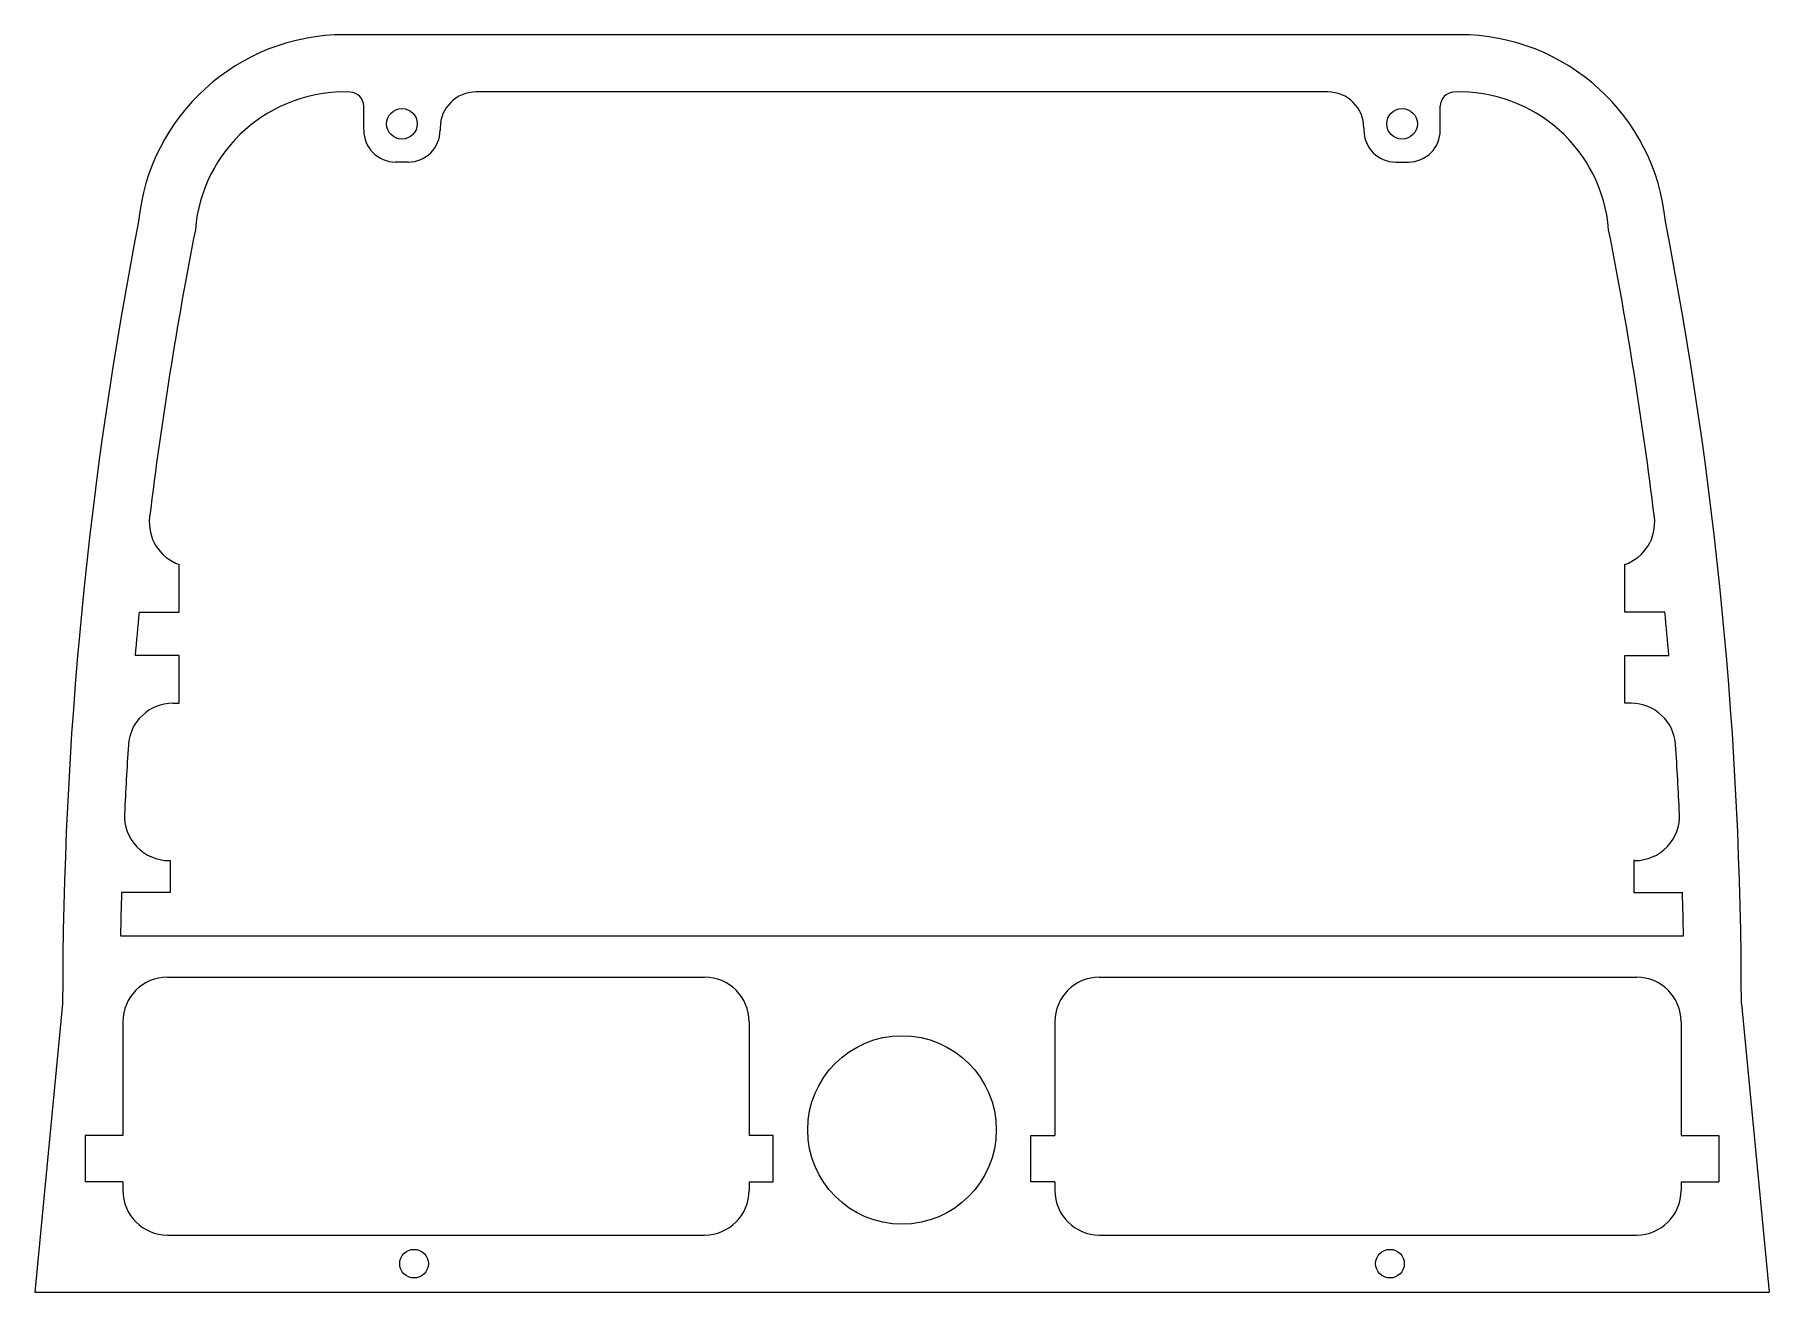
# Model space of a CAD drawing. Header units: inches. Extents: x -1.36 to 1.36, y -0.88 to 1.1.
import ezdxf

# ---------------------------------------------------------------- set-up
doc = ezdxf.new("R2010")
doc.units = ezdxf.units.IN
doc.header["$MEASUREMENT"] = 0

msp = doc.modelspace()

# ---------------------------------------------------------------- linework, layer by layer
at = {"color": 7, "linetype": 'Continuous', "lineweight": 15}
for p, q in [((0.875, 1.1), (-0.875, 1.1)), ((0.6686, 1.01), (-0.6686, 1.01)), ((-0.845, 0.95), (-0.845, 0.9878)), ((0.845, 0.95), (0.845, 0.9878)), ((-0.725, 0.9536), (-0.725, 0.95)), ((0.725, 0.9536), (0.725, 0.95)), ((-0.775, 0.9), (-0.795, 0.9)), ((0.775, 0.9), (0.795, 0.9)), ((-1.1349, 0.193), (-1.1349, 0.268)), ((1.1349, 0.193), (1.1349, 0.268)), ((-1.1975, 0.193), (-1.1349, 0.193)), ((1.1975, 0.193), (1.1349, 0.193)), ((-1.1349, 0.125), (-1.2038, 0.125)), ((-1.1349, 0.05), (-1.1349, 0.125)), ((1.1349, 0.05), (1.1349, 0.125)), ((1.1349, 0.125), (1.2038, 0.125)), ((-1.1446, 0.05), (-1.1349, 0.05)), ((1.1446, 0.05), (1.1349, 0.05)), ((-1.1506, -0.197), (-1.1486, -0.197)), ((-1.1486, -0.197), (-1.1486, -0.247)), ((1.1486, -0.197), (1.1486, -0.247)), ((1.1506, -0.197), (1.1486, -0.197)), ((-1.1486, -0.247), (-1.2252, -0.247)), ((1.1486, -0.247), (1.2252, -0.247)), ((-1.2267, -0.315), (1.2267, -0.315)), ((-1.1531, -0.38), (-0.31, -0.38)), ((0.31, -0.38), (1.1531, -0.38)), ((-1.3176, -0.4222), (-1.3615, -0.875)), ((1.3176, -0.4222), (1.3615, -0.875)), ((-1.2231, -0.45), (-1.2231, -0.6288)), ((-0.24, -0.45), (-0.24, -0.6288)), ((0.24, -0.45), (0.24, -0.6288)), ((1.2231, -0.45), (1.2231, -0.6288)), ((-1.2231, -0.6288), (-1.2822, -0.6288)), ((-1.2822, -0.6288), (-1.2822, -0.7013)), ((-0.2022, -0.6288), (-0.24, -0.6288)), ((-0.2022, -0.7013), (-0.2022, -0.6288)), ((0.2022, -0.6288), (0.24, -0.6288)), ((0.2022, -0.7013), (0.2022, -0.6288)), ((1.2231, -0.6288), (1.2822, -0.6288)), ((1.2822, -0.6288), (1.2822, -0.7013)), ((-1.2231, -0.7013), (-1.2822, -0.7013)), ((-1.2231, -0.7013), (-1.2231, -0.715)), ((-0.24, -0.7013), (-0.24, -0.715)), ((-0.24, -0.7013), (-0.2022, -0.7013)), ((0.24, -0.7013), (0.2022, -0.7013)), ((0.24, -0.7013), (0.24, -0.715)), ((1.2231, -0.7013), (1.2231, -0.715)), ((1.2231, -0.7013), (1.2822, -0.7013)), ((-1.1531, -0.785), (-0.31, -0.785)), ((0.31, -0.785), (1.1531, -0.785)), ((-1.3615, -0.875), (1.3615, -0.875))]:
    msp.add_line(p, q, dxfattribs=at)
for centre, radius in [((-0.785, 0.96), 0.024), ((0.785, 0.96), 0.024), ((0, -0.62), 0.148), ((-0.766, -0.83), 0.0225), ((0.766, -0.83), 0.0225)]:
    msp.add_circle(centre, radius, dxfattribs=at)
for centre, radius, start, end in [((-0.875, 0.775), 0.325, 90, 174.4622), ((0.875, 0.775), 0.325, 5.5378, 90), ((-0.875, 0.775), 0.235, 87.8556, 175.4416), ((-0.867, 0.9878), 0.022, 0, 87.8556), ((-0.6686, 0.9536), 0.0564, 90, 180), ((0.6686, 0.9536), 0.0564, 0, 90), ((0.867, 0.9878), 0.022, 92.1444, 180), ((0.875, 0.775), 0.235, 4.5584, 92.1444), ((-0.795, 0.95), 0.05, 180, 270), ((-0.775, 0.95), 0.05, 270, 0), ((0.775, 0.95), 0.05, 180, 270), ((0.795, 0.95), 0.05, 270, 0), ((5.0777, -0.4222), 6.3953, 168.92437, 180), ((5.0777, -0.4222), 6.3053, 168.88175, 173.03412), ((-5.0777, -0.4222), 6.3053, 6.96588, 11.11825), ((-5.0777, -0.4222), 6.3953, 0, 11.07563), ((-1.1116, 0.334), 0.07, 173.0341, 250.5412), ((1.1116, 0.334), 0.07, 289.4588, 6.9659), ((5.0777, -0.4222), 6.3053, 174.40077, 175.02132), ((-5.0777, -0.4222), 6.3053, 4.97868, 5.59923), ((-1.1446, -0.02), 0.07, 90, 176.3016), ((1.1446, -0.02), 0.07, 3.6984, 90), ((5.0777, -0.4222), 6.3053, 176.30158, 177.28635), ((-5.0777, -0.4222), 6.3053, 2.71365, 3.69842), ((-1.1506, -0.127), 0.07, 177.2863, 270), ((1.1506, -0.127), 0.07, 270, 2.7137), ((5.0777, -0.4222), 6.3053, 178.4077, 179.02577), ((-5.0777, -0.4222), 6.3053, 0.97423, 1.5923), ((-1.1531, -0.45), 0.07, 90, 180), ((-0.31, -0.45), 0.07, 0, 90), ((0.31, -0.45), 0.07, 90, 180), ((1.1531, -0.45), 0.07, 0, 90), ((-1.1531, -0.715), 0.07, 180, 270), ((-0.31, -0.715), 0.07, 270, 0), ((0.31, -0.715), 0.07, 180, 270), ((1.1531, -0.715), 0.07, 270, 0)]:
    msp.add_arc(centre, radius, start, end, dxfattribs=at)

doc.saveas('drawing.dxf')
